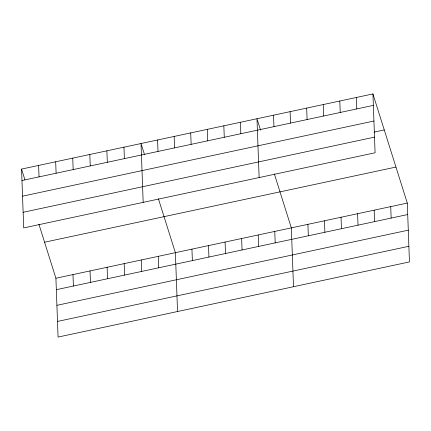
<?xml version="1.0" encoding="UTF-8"?>
<svg xmlns="http://www.w3.org/2000/svg" width="431" height="431" viewBox="0 0 431 431"><rect width="100%" height="100%" fill="white"/><g stroke="black" fill="none" stroke-linecap="round" stroke-linejoin="round"><path stroke-width="0.65" d="M372.934 93.931L375.089 152.768L23.705 227.918L21.55 169.081L372.934 93.931L407.295 203.082L409.45 261.919L58.066 337.069L55.911 278.232L38.925 224.276M21.97 180.53L373.354 105.379M22.541 196.17L373.925 121.019M374.076 132.128L384.274 129.946M23.134 212.278L374.517 137.128M44.571 242.211L395.954 167.061M55.911 278.232L407.295 203.082M56.332 289.686L407.71 214.536M56.903 305.32L408.286 230.17M57.495 321.434L408.879 246.284M260.556 130.103L256.978 118.73L259.133 177.567M274.353 173.925L291.334 227.88L293.495 286.723M144.401 154.271L141.018 143.528L143.178 202.365M158.392 198.723L175.379 252.679L177.54 311.521M21.55 169.081L24.933 179.824M390.728 206.627L391.149 218.081M374.162 210.166L374.582 221.62M356.367 97.471L356.787 108.924M357.595 213.711L358.016 225.165M339.8 101.016L340.221 112.469M341.034 217.251L341.449 228.705M323.239 104.555L323.659 116.009M324.468 220.796L324.888 232.25M306.673 108.1L307.093 119.554M307.901 224.341L308.321 235.789M290.106 111.645L290.526 123.094M273.54 115.185L273.96 126.639M274.773 231.425L275.188 242.879M258.207 234.965L258.627 246.419M240.412 122.269L240.832 133.723M241.64 238.51L242.06 249.964M223.845 125.814L224.265 137.268M225.074 242.055L225.494 253.503M207.279 129.354L207.699 140.808M208.512 245.595L208.933 257.048M190.717 132.899L191.138 144.353M191.946 249.14L192.366 260.593M174.151 136.444L174.571 147.898M157.584 139.983L158.005 151.437M158.312 256.332L158.732 267.786M141.244 259.979L141.664 271.433M123.956 147.176L124.37 158.63M124.176 263.632L124.597 275.086M106.888 150.828L107.308 162.282M107.109 267.279L107.529 278.733M89.82 154.476L90.241 165.93M90.041 270.932L90.462 282.386M72.753 158.129L73.173 169.582M72.979 274.579L73.394 286.033M55.685 161.776L56.105 173.23M38.618 165.429L39.038 176.882"/></g></svg>
